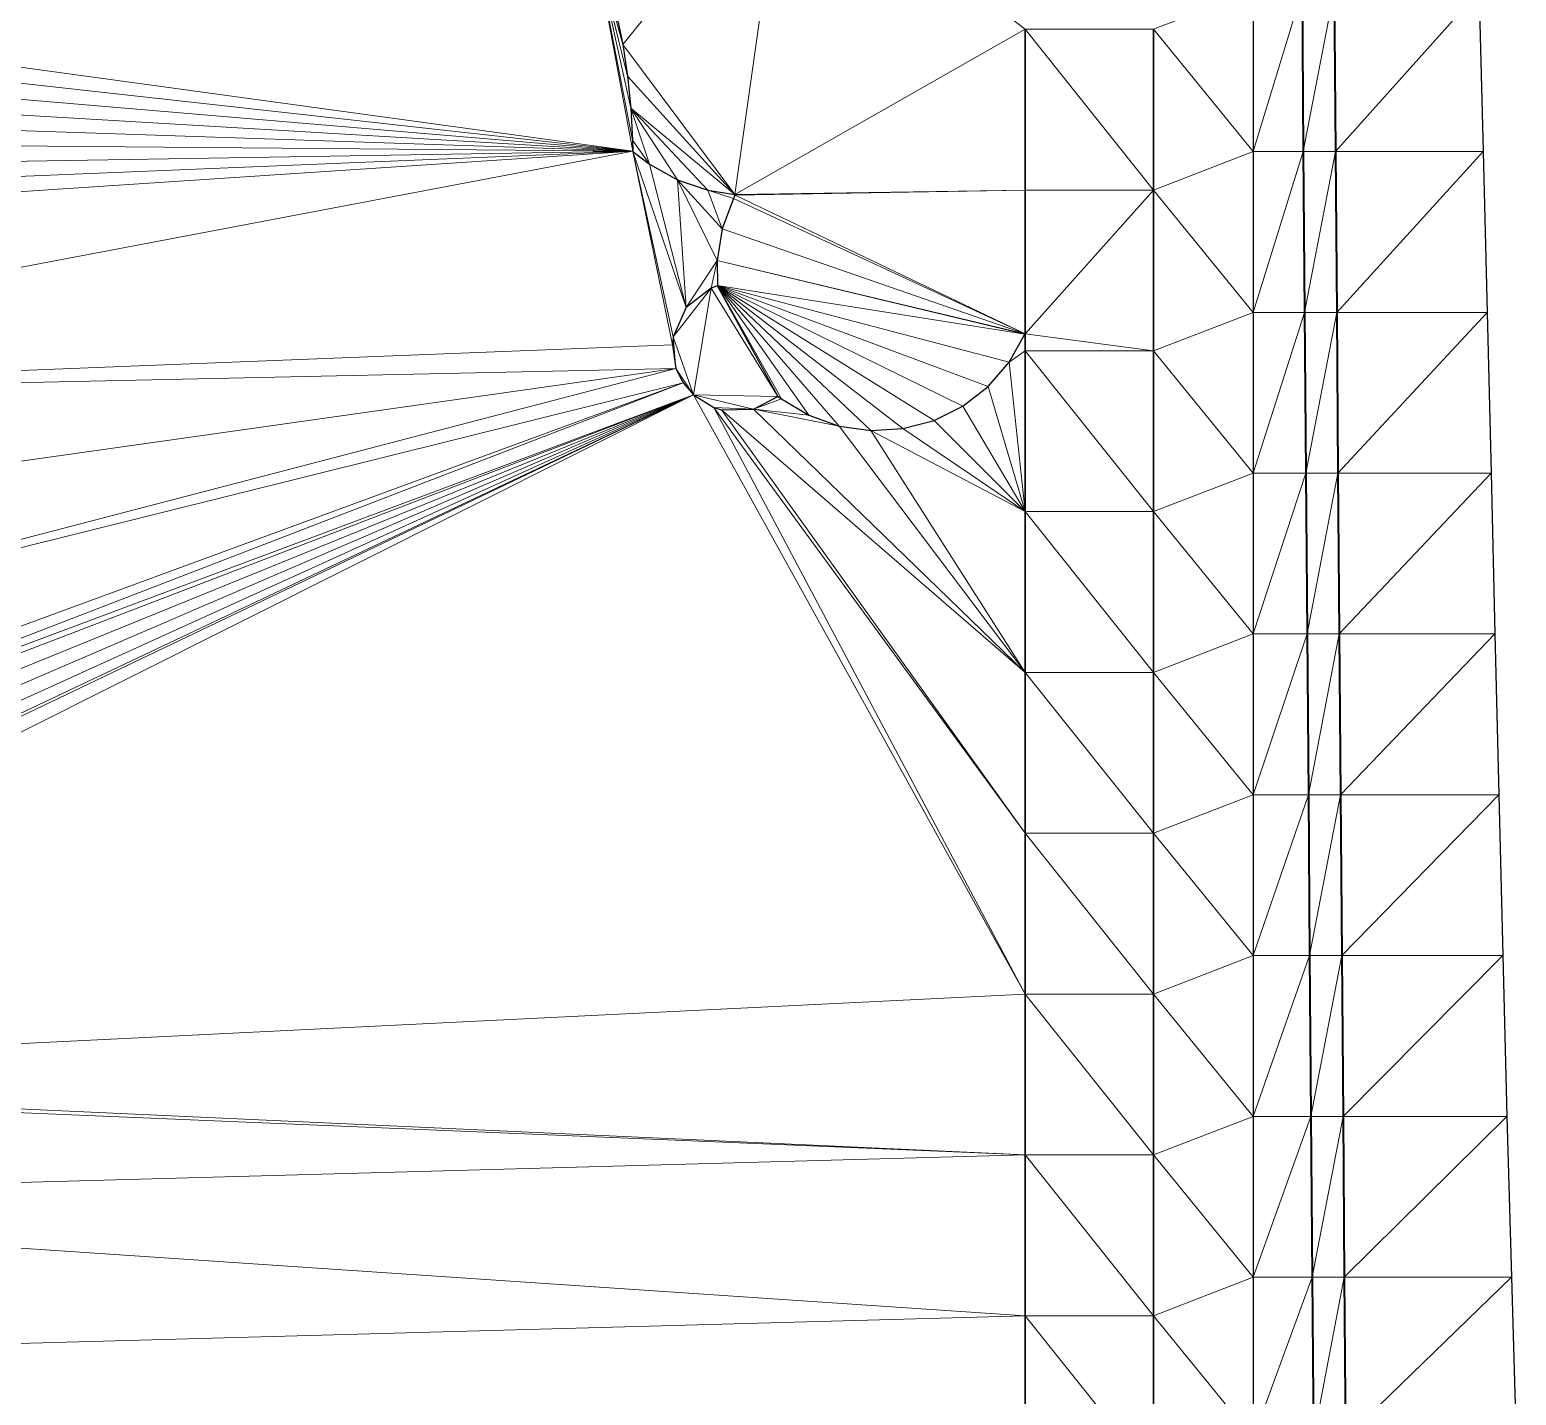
# Model space of a CAD drawing. Header units: metres. Extents: x 246428 to 246884, y 7418966 to 7419490.
# Drawn here: x 246791.67 to 246837.91, y 7419271.14 to 7419313.6 of the extents above; entities that cross this region are included whole.
import ezdxf

# ---------------------------------------------------------------- set-up
doc = ezdxf.new("R2010")
doc.units = ezdxf.units.M
doc.linetypes.add('blank name', pattern=[0])
doc.linetypes.add('HIDDEN', pattern=[9.525, 6.35, -3.175])
doc.layers.add('_12D_UNMAPPED', color=7, linetype='Continuous')
for name, color, linetype, lineweight in [('BATTER', 250, 'HIDDEN', 25), ('DRAINAGE_SWALE', 7, 'CHANNEL_DASHDOT_X4', 40), ('GRADELINES', 250, 'HIDDEN', 25), ('MISC_PATHS', 7, 'Continuous', 35)]:
    doc.layers.add(name, color=color, linetype=linetype, lineweight=lineweight)
doc.styles.get("Standard").update_dxf_attribs({"font": 'romans.shx', "width": 0.65})
doc.linetypes.add('CHANNEL_DASHDOT_X4', pattern='A,6,-1,1,-1,0.004,[">",Standard,S=4,R=0,X=0,Y=-1.7144],0.004,1,-1,6,-1,1,-1', length=20.008)

msp = doc.modelspace()

# ---------------------------------------------------------------- linework, layer by layer
at = {"layer": '_12D_UNMAPPED', "color": 3, "linetype": 'blank name', "lineweight": 0}
for points in [[(246810.113, 7419313.142, 35.815), (246809.911, 7419314.122, 35.818), (246815.138, 7419319.346, 35.897)], [(246813.605, 7419308.472, 35.827), (246810.113, 7419313.142, 35.815), (246815.138, 7419319.346, 35.897)], [(246822.627, 7419313.614, 35.943), (246813.605, 7419308.472, 35.827), (246815.138, 7419319.346, 35.897)], [(246810.425, 7419309.821, 35.802), (246771.563, 7419315.162, 34.978), (246809.189, 7419316.522, 35.823)], [(246810.367, 7419311.16, 35.808), (246810.419, 7419310.161, 35.804), (246809.189, 7419316.522, 35.823)], [(246809.911, 7419314.122, 35.818), (246810.113, 7419313.142, 35.815), (246809.189, 7419316.522, 35.823)], [(246810.265, 7419312.154, 35.812), (246810.367, 7419311.16, 35.808), (246809.189, 7419316.522, 35.823)], [(246810.113, 7419313.142, 35.815), (246810.265, 7419312.154, 35.812), (246809.189, 7419316.522, 35.823)], [(246810.419, 7419310.161, 35.804), (246810.425, 7419309.821, 35.802), (246809.189, 7419316.522, 35.823)], [(246771.281, 7419314.162, 34.973), (246771.563, 7419315.162, 34.978), (246810.425, 7419309.821, 35.802)], [(246826.627, 7419313.614, 35.983), (246829.719, 7419314.81, 35.958), (246829.719, 7419309.81, 35.933)], [(246829.719, 7419309.81, 35.933), (246829.719, 7419314.81, 35.958), (246831.243, 7419314.81, 35.577)], [(246829.719, 7419309.81, 35.933), (246831.243, 7419314.81, 35.577), (246831.282, 7419309.81, 35.542)], [(246831.282, 7419309.81, 35.542), (246831.243, 7419314.81, 35.577), (246832.243, 7419314.81, 35.557)], [(246831.282, 7419309.81, 35.542), (246832.243, 7419314.81, 35.557), (246832.282, 7419309.81, 35.522)], [(246832.282, 7419309.81, 35.522), (246832.243, 7419314.81, 35.557), (246836.751, 7419314.81, 36.684)], [(246832.282, 7419309.81, 35.522), (246836.751, 7419314.81, 36.684), (246836.874, 7419309.81, 36.67)], [(246770.999, 7419313.162, 34.968), (246771.281, 7419314.162, 34.973), (246810.425, 7419309.821, 35.802)], [(246822.627, 7419308.614, 35.918), (246813.605, 7419308.472, 35.827), (246822.627, 7419313.614, 35.943)], [(246826.627, 7419313.614, 35.983), (246826.627, 7419308.614, 35.958), (246822.627, 7419313.614, 35.943)], [(246826.627, 7419308.614, 35.958), (246822.627, 7419308.614, 35.918), (246822.627, 7419313.614, 35.943)], [(246826.627, 7419308.614, 35.958), (246826.627, 7419313.614, 35.983), (246829.719, 7419309.81, 35.933)], [(246770.73, 7419312.162, 34.963), (246770.999, 7419313.162, 34.968), (246810.425, 7419309.821, 35.802)], [(246810.113, 7419313.142, 35.815), (246813.605, 7419308.472, 35.827), (246810.265, 7419312.154, 35.812)], [(246770.51, 7419311.162, 34.957), (246770.73, 7419312.162, 34.963), (246810.425, 7419309.821, 35.802)], [(246810.265, 7419312.154, 35.812), (246813.605, 7419308.472, 35.827), (246810.367, 7419311.16, 35.808)], [(246770.341, 7419310.162, 34.952), (246770.51, 7419311.162, 34.957), (246810.425, 7419309.821, 35.802)], [(246813.605, 7419308.472, 35.827), (246812.761, 7419308.607, 35.819), (246810.367, 7419311.16, 35.808)], [(246810.367, 7419311.16, 35.808), (246810.943, 7419309.415, 35.805), (246810.419, 7419310.161, 35.804)], [(246812.761, 7419308.607, 35.819), (246811.815, 7419308.928, 35.811), (246810.367, 7419311.16, 35.808)], [(246811.815, 7419308.928, 35.811), (246810.943, 7419309.415, 35.805), (246810.367, 7419311.16, 35.808)], [(246770.222, 7419309.162, 34.947), (246770.341, 7419310.162, 34.952), (246810.425, 7419309.821, 35.802)], [(246810.425, 7419309.821, 35.802), (246810.419, 7419310.161, 35.804), (246810.428, 7419309.814, 35.802)], [(246810.419, 7419310.161, 35.804), (246810.943, 7419309.415, 35.805), (246810.428, 7419309.814, 35.802)], [(246811.658, 7419303.805, 35.785), (246770.037, 7419302.162, 34.912), (246810.425, 7419309.821, 35.802)], [(246770.037, 7419302.162, 34.912), (246770.127, 7419307.162, 34.937), (246810.425, 7419309.821, 35.802)], [(246770.127, 7419307.162, 34.937), (246770.15, 7419308.162, 34.942), (246810.425, 7419309.821, 35.802)], [(246770.15, 7419308.162, 34.942), (246770.222, 7419309.162, 34.947), (246810.425, 7419309.821, 35.802)], [(246811.658, 7419303.805, 35.785), (246810.425, 7419309.821, 35.802), (246810.428, 7419309.814, 35.802)], [(246810.943, 7419309.415, 35.805), (246812.082, 7419304.959, 35.794), (246810.428, 7419309.814, 35.802)], [(246812.082, 7419304.959, 35.794), (246811.683, 7419304.053, 35.786), (246810.428, 7419309.814, 35.802)], [(246811.683, 7419304.053, 35.786), (246811.658, 7419303.805, 35.785), (246810.428, 7419309.814, 35.802)], [(246829.719, 7419304.81, 35.908), (246826.627, 7419308.614, 35.958), (246829.719, 7419309.81, 35.933)], [(246829.719, 7419304.81, 35.908), (246829.719, 7419309.81, 35.933), (246831.282, 7419309.81, 35.542)], [(246831.322, 7419304.81, 35.507), (246829.719, 7419304.81, 35.908), (246831.282, 7419309.81, 35.542)], [(246831.322, 7419304.81, 35.507), (246831.282, 7419309.81, 35.542), (246832.282, 7419309.81, 35.522)], [(246832.322, 7419304.81, 35.487), (246831.322, 7419304.81, 35.507), (246832.282, 7419309.81, 35.522)], [(246832.322, 7419304.81, 35.487), (246832.282, 7419309.81, 35.522), (246836.874, 7419309.81, 36.67)], [(246836.997, 7419304.81, 36.656), (246832.322, 7419304.81, 35.487), (246836.874, 7419309.81, 36.67)], [(246810.943, 7419309.415, 35.805), (246811.815, 7419308.928, 35.811), (246812.082, 7419304.959, 35.794)], [(246811.815, 7419308.928, 35.811), (246812.761, 7419308.607, 35.819), (246813.206, 7419307.412, 35.818)], [(246811.815, 7419308.928, 35.811), (246813.206, 7419307.412, 35.818), (246813.048, 7419306.426, 35.811)], [(246812.082, 7419304.959, 35.794), (246811.815, 7419308.928, 35.811), (246813.048, 7419306.426, 35.811)], [(246812.761, 7419308.607, 35.819), (246813.605, 7419308.472, 35.827), (246813.556, 7419308.346, 35.826)], [(246812.761, 7419308.607, 35.819), (246813.556, 7419308.346, 35.826), (246813.206, 7419307.412, 35.818)], [(246813.605, 7419308.472, 35.827), (246822.627, 7419308.614, 35.918), (246813.613, 7419308.458, 35.827)], [(246813.613, 7419308.458, 35.827), (246822.627, 7419308.614, 35.918), (246822.627, 7419304.145, 35.896)], [(246822.627, 7419308.614, 35.918), (246826.627, 7419308.614, 35.958), (246822.627, 7419304.145, 35.896)], [(246826.627, 7419308.614, 35.958), (246826.627, 7419303.614, 35.933), (246822.627, 7419304.145, 35.896)], [(246826.627, 7419308.614, 35.958), (246829.719, 7419304.81, 35.908), (246826.627, 7419303.614, 35.933)], [(246813.206, 7419307.412, 35.818), (246813.556, 7419308.346, 35.826), (246822.627, 7419304.145, 35.896)], [(246813.605, 7419308.472, 35.827), (246813.613, 7419308.458, 35.827), (246813.556, 7419308.346, 35.826)], [(246813.556, 7419308.346, 35.826), (246813.613, 7419308.458, 35.827), (246822.627, 7419304.145, 35.896)], [(246813.048, 7419306.426, 35.811), (246813.206, 7419307.412, 35.818), (246822.627, 7419304.145, 35.896)], [(246812.082, 7419304.959, 35.794), (246813.048, 7419306.426, 35.811), (246812.867, 7419305.562, 35.805)], [(246813.048, 7419306.426, 35.811), (246813.063, 7419305.643, 35.807), (246812.867, 7419305.562, 35.805)], [(246822.621, 7419304.131, 35.895), (246813.048, 7419306.426, 35.811), (246822.627, 7419304.145, 35.896)], [(246813.063, 7419305.643, 35.807), (246813.048, 7419306.426, 35.811), (246822.621, 7419304.131, 35.895)], [(246812.315, 7419302.243, 35.783), (246811.683, 7419304.053, 35.786), (246812.867, 7419305.562, 35.805)], [(246811.683, 7419304.053, 35.786), (246812.082, 7419304.959, 35.794), (246812.867, 7419305.562, 35.805)], [(246812.315, 7419302.243, 35.783), (246812.867, 7419305.562, 35.805), (246814.94, 7419302.197, 35.809)], [(246813.063, 7419305.643, 35.807), (246813.056, 7419305.632, 35.807), (246812.867, 7419305.562, 35.805)], [(246812.867, 7419305.562, 35.805), (246813.056, 7419305.632, 35.807), (246814.94, 7419302.197, 35.809)], [(246813.056, 7419305.632, 35.807), (246813.063, 7419305.643, 35.807), (246814.953, 7419302.198, 35.809)], [(246814.94, 7419302.197, 35.809), (246813.056, 7419305.632, 35.807), (246814.953, 7419302.198, 35.809)], [(246822.133, 7419303.261, 35.886), (246813.063, 7419305.643, 35.807), (246822.621, 7419304.131, 35.895)], [(246815.905, 7419301.61, 35.816), (246813.063, 7419305.643, 35.807), (246816.846, 7419301.276, 35.823)], [(246814.953, 7419302.198, 35.809), (246813.063, 7419305.643, 35.807), (246815.05, 7419302.124, 35.81)], [(246821.481, 7419302.505, 35.876), (246813.063, 7419305.643, 35.807), (246822.133, 7419303.261, 35.886)], [(246815.05, 7419302.124, 35.81), (246813.063, 7419305.643, 35.807), (246815.905, 7419301.61, 35.816)], [(246816.846, 7419301.276, 35.823), (246813.063, 7419305.643, 35.807), (246817.835, 7419301.136, 35.833)], [(246817.835, 7419301.136, 35.833), (246813.063, 7419305.643, 35.807), (246818.831, 7419301.195, 35.843)], [(246818.831, 7419301.195, 35.843), (246813.063, 7419305.643, 35.807), (246819.796, 7419301.451, 35.854)], [(246819.796, 7419301.451, 35.854), (246813.063, 7419305.643, 35.807), (246820.691, 7419301.893, 35.865)], [(246820.691, 7419301.893, 35.865), (246813.063, 7419305.643, 35.807), (246821.481, 7419302.505, 35.876)], [(246826.627, 7419303.614, 35.933), (246829.719, 7419304.81, 35.908), (246829.719, 7419299.81, 35.883)], [(246829.719, 7419299.81, 35.883), (246829.719, 7419304.81, 35.908), (246831.322, 7419304.81, 35.507)], [(246829.719, 7419299.81, 35.883), (246831.322, 7419304.81, 35.507), (246831.361, 7419299.81, 35.472)], [(246831.361, 7419299.81, 35.472), (246831.322, 7419304.81, 35.507), (246832.322, 7419304.81, 35.487)], [(246831.361, 7419299.81, 35.472), (246832.322, 7419304.81, 35.487), (246832.361, 7419299.81, 35.452)], [(246832.361, 7419299.81, 35.452), (246832.322, 7419304.81, 35.487), (246836.997, 7419304.81, 36.656)], [(246832.361, 7419299.81, 35.452), (246836.997, 7419304.81, 36.656), (246837.12, 7419299.81, 36.642)], [(246811.658, 7419303.805, 35.785), (246811.683, 7419304.053, 35.786), (246811.768, 7419303.067, 35.782)], [(246811.768, 7419303.067, 35.782), (246811.683, 7419304.053, 35.786), (246812.315, 7419302.243, 35.783)], [(246822.627, 7419303.614, 35.893), (246822.133, 7419303.261, 35.886), (246822.621, 7419304.131, 35.895)], [(246822.627, 7419303.614, 35.893), (246822.621, 7419304.131, 35.895), (246822.627, 7419304.145, 35.896)], [(246826.627, 7419303.614, 35.933), (246822.627, 7419303.614, 35.893), (246822.627, 7419304.145, 35.896)], [(246770.037, 7419302.162, 34.912), (246811.658, 7419303.805, 35.785), (246811.768, 7419303.067, 35.782)], [(246822.627, 7419303.614, 35.893), (246822.627, 7419298.614, 35.868), (246822.133, 7419303.261, 35.886)], [(246822.627, 7419303.614, 35.893), (246826.627, 7419298.614, 35.908), (246822.627, 7419298.614, 35.868)], [(246826.627, 7419303.614, 35.933), (246826.627, 7419298.614, 35.908), (246822.627, 7419303.614, 35.893)], [(246826.627, 7419298.614, 35.908), (246826.627, 7419303.614, 35.933), (246829.719, 7419299.81, 35.883)], [(246769.954, 7419292.162, 34.862), (246769.995, 7419297.162, 34.887), (246811.768, 7419303.067, 35.782)], [(246769.954, 7419292.162, 34.862), (246811.768, 7419303.067, 35.782), (246811.99, 7419302.621, 35.782)], [(246769.995, 7419297.162, 34.887), (246770.037, 7419302.162, 34.912), (246811.768, 7419303.067, 35.782)], [(246811.99, 7419302.621, 35.782), (246811.768, 7419303.067, 35.782), (246812.315, 7419302.243, 35.783)], [(246822.627, 7419298.614, 35.868), (246821.481, 7419302.505, 35.876), (246822.133, 7419303.261, 35.886)], [(246769.967, 7419286.418, 34.835), (246769.913, 7419287.162, 34.837), (246811.99, 7419302.621, 35.782)], [(246769.913, 7419287.162, 34.837), (246769.954, 7419292.162, 34.862), (246811.99, 7419302.621, 35.782)], [(246769.967, 7419286.418, 34.835), (246811.99, 7419302.621, 35.782), (246812.315, 7419302.243, 35.783)], [(246822.627, 7419283.614, 35.793), (246769.967, 7419281.018, 34.809), (246812.315, 7419302.243, 35.783)], [(246769.967, 7419286.018, 34.833), (246769.967, 7419286.418, 34.835), (246812.315, 7419302.243, 35.783)], [(246769.967, 7419283.018, 34.818), (246769.967, 7419284.018, 34.823), (246812.315, 7419302.243, 35.783)], [(246769.967, 7419281.018, 34.809), (246769.967, 7419282.018, 34.813), (246812.315, 7419302.243, 35.783)], [(246769.967, 7419282.018, 34.813), (246769.967, 7419282.207, 34.814), (246812.315, 7419302.243, 35.783)], [(246769.967, 7419285.018, 34.828), (246769.967, 7419286.018, 34.833), (246812.315, 7419302.243, 35.783)], [(246769.967, 7419284.018, 34.823), (246769.967, 7419285.018, 34.828), (246812.315, 7419302.243, 35.783)], [(246769.967, 7419282.207, 34.814), (246769.967, 7419283.018, 34.818), (246812.315, 7419302.243, 35.783)], [(246814.181, 7419301.799, 35.799), (246812.315, 7419302.243, 35.783), (246814.94, 7419302.197, 35.809)], [(246812.952, 7419301.855, 35.788), (246812.315, 7419302.243, 35.783), (246814.181, 7419301.799, 35.799)], [(246822.627, 7419283.614, 35.793), (246812.315, 7419302.243, 35.783), (246812.952, 7419301.855, 35.788)], [(246814.181, 7419301.799, 35.799), (246814.94, 7419302.197, 35.809), (246815.05, 7419302.124, 35.81)], [(246814.181, 7419301.799, 35.799), (246815.05, 7419302.124, 35.81), (246815.905, 7419301.61, 35.816)], [(246814.94, 7419302.197, 35.809), (246814.953, 7419302.198, 35.809), (246815.05, 7419302.124, 35.81)], [(246822.627, 7419298.614, 35.868), (246820.691, 7419301.893, 35.865), (246821.481, 7419302.505, 35.876)], [(246822.627, 7419288.614, 35.818), (246812.952, 7419301.855, 35.788), (246813.191, 7419301.782, 35.789)], [(246813.191, 7419301.782, 35.789), (246812.952, 7419301.855, 35.788), (246814.181, 7419301.799, 35.799)], [(246822.627, 7419288.614, 35.818), (246822.627, 7419283.614, 35.793), (246812.952, 7419301.855, 35.788)], [(246822.627, 7419293.614, 35.843), (246813.191, 7419301.782, 35.789), (246814.181, 7419301.799, 35.799)], [(246822.627, 7419293.614, 35.843), (246822.627, 7419288.614, 35.818), (246813.191, 7419301.782, 35.789)], [(246822.627, 7419293.614, 35.843), (246814.181, 7419301.799, 35.799), (246816.846, 7419301.276, 35.823)], [(246814.181, 7419301.799, 35.799), (246815.905, 7419301.61, 35.816), (246816.846, 7419301.276, 35.823)], [(246822.627, 7419298.614, 35.868), (246819.796, 7419301.451, 35.854), (246820.691, 7419301.893, 35.865)], [(246822.627, 7419293.614, 35.843), (246816.846, 7419301.276, 35.823), (246817.835, 7419301.136, 35.833)], [(246822.627, 7419298.614, 35.868), (246818.831, 7419301.195, 35.843), (246819.796, 7419301.451, 35.854)], [(246822.627, 7419298.614, 35.868), (246817.835, 7419301.136, 35.833), (246818.831, 7419301.195, 35.843)], [(246822.627, 7419298.614, 35.868), (246822.627, 7419293.614, 35.843), (246817.835, 7419301.136, 35.833)], [(246826.627, 7419298.614, 35.908), (246829.719, 7419299.81, 35.883), (246829.719, 7419294.81, 35.858)], [(246829.719, 7419294.81, 35.858), (246829.719, 7419299.81, 35.883), (246831.361, 7419299.81, 35.472)], [(246829.719, 7419294.81, 35.858), (246831.361, 7419299.81, 35.472), (246831.4, 7419294.81, 35.438)], [(246831.4, 7419294.81, 35.438), (246831.361, 7419299.81, 35.472), (246832.361, 7419299.81, 35.452)], [(246831.4, 7419294.81, 35.438), (246832.361, 7419299.81, 35.452), (246832.4, 7419294.81, 35.418)], [(246832.4, 7419294.81, 35.418), (246832.361, 7419299.81, 35.452), (246837.12, 7419299.81, 36.642)], [(246832.4, 7419294.81, 35.418), (246837.12, 7419299.81, 36.642), (246837.244, 7419294.81, 36.628)], [(246826.627, 7419298.614, 35.908), (246826.627, 7419293.614, 35.883), (246822.627, 7419298.614, 35.868)], [(246822.627, 7419298.614, 35.868), (246826.627, 7419293.614, 35.883), (246822.627, 7419293.614, 35.843)], [(246826.627, 7419293.614, 35.883), (246826.627, 7419298.614, 35.908), (246829.719, 7419294.81, 35.858)], [(246829.719, 7419289.81, 35.833), (246826.627, 7419293.614, 35.883), (246829.719, 7419294.81, 35.858)], [(246829.719, 7419289.81, 35.833), (246829.719, 7419294.81, 35.858), (246831.4, 7419294.81, 35.438)], [(246831.44, 7419289.81, 35.403), (246829.719, 7419289.81, 35.833), (246831.4, 7419294.81, 35.438)], [(246831.44, 7419289.81, 35.403), (246831.4, 7419294.81, 35.438), (246832.4, 7419294.81, 35.418)], [(246832.44, 7419289.81, 35.383), (246831.44, 7419289.81, 35.403), (246832.4, 7419294.81, 35.418)], [(246832.44, 7419289.81, 35.383), (246832.4, 7419294.81, 35.418), (246837.244, 7419294.81, 36.628)], [(246837.367, 7419289.81, 36.614), (246832.44, 7419289.81, 35.383), (246837.244, 7419294.81, 36.628)], [(246826.627, 7419293.614, 35.883), (246826.627, 7419288.614, 35.858), (246822.627, 7419293.614, 35.843)], [(246826.627, 7419288.614, 35.858), (246822.627, 7419288.614, 35.818), (246822.627, 7419293.614, 35.843)], [(246829.719, 7419289.81, 35.833), (246826.627, 7419288.614, 35.858), (246826.627, 7419293.614, 35.883)], [(246826.627, 7419288.614, 35.858), (246829.719, 7419289.81, 35.833), (246829.719, 7419284.81, 35.808)], [(246829.719, 7419284.81, 35.808), (246829.719, 7419289.81, 35.833), (246831.44, 7419289.81, 35.403)], [(246829.719, 7419284.81, 35.808), (246831.44, 7419289.81, 35.403), (246831.479, 7419284.81, 35.368)], [(246831.479, 7419284.81, 35.368), (246831.44, 7419289.81, 35.403), (246832.44, 7419289.81, 35.383)], [(246831.479, 7419284.81, 35.368), (246832.44, 7419289.81, 35.383), (246832.479, 7419284.81, 35.348)], [(246832.479, 7419284.81, 35.348), (246832.44, 7419289.81, 35.383), (246837.367, 7419289.81, 36.614)], [(246832.479, 7419284.81, 35.348), (246837.367, 7419289.81, 36.614), (246837.49, 7419284.81, 36.601)], [(246826.627, 7419288.614, 35.858), (246826.627, 7419283.614, 35.833), (246822.627, 7419288.614, 35.818)], [(246822.627, 7419288.614, 35.818), (246826.627, 7419283.614, 35.833), (246822.627, 7419283.614, 35.793)], [(246826.627, 7419283.614, 35.833), (246826.627, 7419288.614, 35.858), (246829.719, 7419284.81, 35.808)], [(246826.627, 7419283.614, 35.833), (246829.719, 7419284.81, 35.808), (246829.719, 7419279.81, 35.783)], [(246829.719, 7419279.81, 35.783), (246829.719, 7419284.81, 35.808), (246831.479, 7419284.81, 35.368)], [(246829.719, 7419279.81, 35.783), (246831.479, 7419284.81, 35.368), (246831.519, 7419279.81, 35.333)], [(246831.519, 7419279.81, 35.333), (246831.479, 7419284.81, 35.368), (246832.479, 7419284.81, 35.348)], [(246831.519, 7419279.81, 35.333), (246832.479, 7419284.81, 35.348), (246832.519, 7419279.81, 35.313)], [(246832.519, 7419279.81, 35.313), (246832.479, 7419284.81, 35.348), (246837.49, 7419284.81, 36.601)], [(246832.519, 7419279.81, 35.313), (246837.49, 7419284.81, 36.601), (246837.613, 7419279.81, 36.587)], [(246769.967, 7419281.018, 34.809), (246822.627, 7419283.614, 35.793), (246822.627, 7419278.614, 35.768)], [(246822.627, 7419283.614, 35.793), (246826.627, 7419278.614, 35.808), (246822.627, 7419278.614, 35.768)], [(246826.627, 7419283.614, 35.833), (246826.627, 7419278.614, 35.808), (246822.627, 7419283.614, 35.793)], [(246826.627, 7419278.614, 35.808), (246826.627, 7419283.614, 35.833), (246829.719, 7419279.81, 35.783)], [(246769.967, 7419280.818, 34.808), (246769.967, 7419281.018, 34.809), (246822.627, 7419278.614, 35.768)], [(246769.83, 7419277.162, 34.787), (246769.967, 7419280.818, 34.808), (246822.627, 7419278.614, 35.768)], [(246829.719, 7419274.81, 35.758), (246826.627, 7419278.614, 35.808), (246829.719, 7419279.81, 35.783)], [(246829.719, 7419274.81, 35.758), (246829.719, 7419279.81, 35.783), (246831.519, 7419279.81, 35.333)], [(246831.558, 7419274.81, 35.298), (246829.719, 7419274.81, 35.758), (246831.519, 7419279.81, 35.333)], [(246831.558, 7419274.81, 35.298), (246831.519, 7419279.81, 35.333), (246832.519, 7419279.81, 35.313)], [(246832.558, 7419274.81, 35.278), (246831.558, 7419274.81, 35.298), (246832.519, 7419279.81, 35.313)], [(246832.558, 7419274.81, 35.278), (246832.519, 7419279.81, 35.313), (246837.613, 7419279.81, 36.587)], [(246837.758, 7419274.81, 36.578), (246832.558, 7419274.81, 35.278), (246837.613, 7419279.81, 36.587)], [(246822.627, 7419273.614, 35.743), (246769.83, 7419277.162, 34.787), (246822.627, 7419278.614, 35.768)], [(246826.627, 7419278.614, 35.808), (246826.627, 7419273.614, 35.783), (246822.627, 7419278.614, 35.768)], [(246826.627, 7419273.614, 35.783), (246822.627, 7419273.614, 35.743), (246822.627, 7419278.614, 35.768)], [(246829.719, 7419274.81, 35.758), (246826.627, 7419273.614, 35.783), (246826.627, 7419278.614, 35.808)], [(246822.627, 7419273.614, 35.743), (246769.788, 7419272.162, 34.762), (246769.83, 7419277.162, 34.787)], [(246826.627, 7419273.614, 35.783), (246829.719, 7419274.81, 35.758), (246829.719, 7419269.81, 35.733)], [(246829.719, 7419269.81, 35.733), (246829.719, 7419274.81, 35.758), (246831.558, 7419274.81, 35.298)], [(246829.719, 7419269.81, 35.733), (246831.558, 7419274.81, 35.298), (246831.598, 7419269.81, 35.263)], [(246831.598, 7419269.81, 35.263), (246831.558, 7419274.81, 35.298), (246832.558, 7419274.81, 35.278)], [(246831.598, 7419269.81, 35.263), (246832.558, 7419274.81, 35.278), (246832.598, 7419269.81, 35.243)], [(246832.598, 7419269.81, 35.243), (246832.558, 7419274.81, 35.278), (246837.758, 7419274.81, 36.578)], [(246832.598, 7419269.81, 35.243), (246837.758, 7419274.81, 36.578), (246837.906, 7419269.81, 36.57)], [(246769.788, 7419272.162, 34.762), (246822.627, 7419273.614, 35.743), (246822.627, 7419268.614, 35.718)], [(246826.627, 7419273.614, 35.783), (246826.627, 7419268.614, 35.758), (246822.627, 7419273.614, 35.743)], [(246822.627, 7419273.614, 35.743), (246826.627, 7419268.614, 35.758), (246822.627, 7419268.614, 35.718)], [(246826.627, 7419268.614, 35.758), (246826.627, 7419273.614, 35.783), (246829.719, 7419269.81, 35.733)], [(246769.747, 7419267.162, 34.737), (246769.788, 7419272.162, 34.762), (246822.627, 7419268.614, 35.718)]]:
    msp.add_3dface(points, dxfattribs=at)
at = {"layer": 'BATTER'}
for points in [[(246829.719, 7419314.81, 35.958), (246829.719, 7419309.81, 35.933), (246829.719, 7419304.81, 35.908), (246829.719, 7419299.81, 35.883), (246829.719, 7419294.81, 35.858), (246829.719, 7419289.81, 35.833), (246829.719, 7419284.81, 35.808), (246829.719, 7419279.81, 35.783), (246829.719, 7419274.81, 35.758), (246829.719, 7419269.81, 35.733)], [(246836.751, 7419314.81, 36.684), (246836.874, 7419309.81, 36.67), (246836.997, 7419304.81, 36.656), (246837.12, 7419299.81, 36.642), (246837.244, 7419294.81, 36.628), (246837.367, 7419289.81, 36.614), (246837.49, 7419284.81, 36.601), (246837.613, 7419279.81, 36.587), (246837.758, 7419274.81, 36.578), (246837.906, 7419269.81, 36.57)]]:
    msp.add_polyline3d(points, dxfattribs=at)
at = {"layer": 'DRAINAGE_SWALE'}
for points in [[(246831.243, 7419314.81, 35.577), (246831.282, 7419309.81, 35.542), (246831.322, 7419304.81, 35.507), (246831.361, 7419299.81, 35.472), (246831.4, 7419294.81, 35.438), (246831.44, 7419289.81, 35.403), (246831.479, 7419284.81, 35.368), (246831.519, 7419279.81, 35.333), (246831.558, 7419274.81, 35.298), (246831.598, 7419269.81, 35.263)], [(246832.243, 7419314.81, 35.557), (246832.282, 7419309.81, 35.522), (246832.322, 7419304.81, 35.487), (246832.361, 7419299.81, 35.452), (246832.4, 7419294.81, 35.418), (246832.44, 7419289.81, 35.383), (246832.479, 7419284.81, 35.348), (246832.519, 7419279.81, 35.313), (246832.558, 7419274.81, 35.278), (246832.598, 7419269.81, 35.243)]]:
    msp.add_polyline3d(points, dxfattribs=at)
at = {"layer": 'GRADELINES'}
msp.add_polyline3d([(246809.911, 7419314.122, 35.818), (246810.113, 7419313.142, 35.815), (246810.113, 7419313.142, 35.815), (246810.265, 7419312.154, 35.812), (246810.265, 7419312.154, 35.812), (246810.367, 7419311.16, 35.808), (246810.367, 7419311.16, 35.808), (246810.419, 7419310.161, 35.804), (246810.419, 7419310.161, 35.804), (246810.425, 7419309.821, 35.802), (246810.425, 7419309.821, 35.802), (246810.425, 7419309.821, 35.802), (246810.428, 7419309.814, 35.802), (246810.428, 7419309.814, 35.802), (246810.428, 7419309.814, 35.802), (246810.943, 7419309.415, 35.805), (246810.943, 7419309.415, 35.805), (246811.815, 7419308.928, 35.811), (246811.815, 7419308.928, 35.811), (246812.761, 7419308.607, 35.819), (246812.761, 7419308.607, 35.819), (246813.605, 7419308.472, 35.827), (246813.605, 7419308.472, 35.827), (246813.605, 7419308.472, 35.827), (246813.613, 7419308.458, 35.827), (246813.613, 7419308.458, 35.827), (246813.613, 7419308.458, 35.827), (246813.556, 7419308.346, 35.826), (246813.556, 7419308.346, 35.826), (246813.206, 7419307.412, 35.818), (246813.206, 7419307.412, 35.818), (246813.048, 7419306.426, 35.811), (246813.048, 7419306.426, 35.811), (246813.063, 7419305.643, 35.807), (246813.063, 7419305.643, 35.807), (246813.063, 7419305.643, 35.807), (246813.056, 7419305.632, 35.807), (246813.056, 7419305.632, 35.807), (246813.056, 7419305.632, 35.807), (246812.867, 7419305.562, 35.805), (246812.867, 7419305.562, 35.805), (246812.082, 7419304.959, 35.794), (246812.082, 7419304.959, 35.794), (246811.683, 7419304.053, 35.786), (246811.683, 7419304.053, 35.786), (246811.658, 7419303.805, 35.785), (246811.768, 7419303.067, 35.782), (246811.768, 7419303.067, 35.782), (246811.99, 7419302.621, 35.782), (246812.315, 7419302.243, 35.783), (246812.315, 7419302.243, 35.783), (246812.952, 7419301.855, 35.788), (246813.191, 7419301.782, 35.789), (246813.191, 7419301.782, 35.789), (246814.181, 7419301.799, 35.799), (246814.181, 7419301.799, 35.799), (246814.94, 7419302.197, 35.809), (246814.94, 7419302.197, 35.809), (246814.94, 7419302.197, 35.809), (246814.953, 7419302.198, 35.809), (246814.953, 7419302.198, 35.809), (246814.953, 7419302.198, 35.809), (246815.05, 7419302.124, 35.81), (246815.05, 7419302.124, 35.81), (246815.905, 7419301.61, 35.816), (246815.905, 7419301.61, 35.816), (246816.846, 7419301.276, 35.823), (246816.846, 7419301.276, 35.823), (246817.835, 7419301.136, 35.833), (246817.835, 7419301.136, 35.833), (246818.831, 7419301.195, 35.843), (246818.831, 7419301.195, 35.843), (246819.796, 7419301.451, 35.854), (246819.796, 7419301.451, 35.854), (246820.691, 7419301.893, 35.865), (246820.691, 7419301.893, 35.865), (246821.481, 7419302.505, 35.876), (246821.481, 7419302.505, 35.876), (246822.133, 7419303.261, 35.886), (246822.133, 7419303.261, 35.886), (246822.621, 7419304.131, 35.895), (246822.621, 7419304.131, 35.895), (246822.627, 7419304.145, 35.896)], dxfattribs=at)
at = {"layer": 'MISC_PATHS'}
for points in [[(246822.627, 7419313.614, 35.943), (246822.627, 7419308.614, 35.918), (246822.627, 7419303.614, 35.893), (246822.627, 7419298.614, 35.868), (246822.627, 7419293.614, 35.843), (246822.627, 7419288.614, 35.818), (246822.627, 7419283.614, 35.793), (246822.627, 7419278.614, 35.768), (246822.627, 7419273.614, 35.743), (246822.627, 7419268.614, 35.718), (246822.627, 7419263.614, 35.693), (246822.627, 7419258.614, 35.668), (246822.627, 7419253.614, 35.643), (246822.627, 7419248.614, 35.618), (246822.627, 7419246.11, 35.605), (246822.627, 7419246.11, 35.605)], [(246826.627, 7419313.614, 35.983), (246826.627, 7419308.614, 35.958), (246826.627, 7419303.614, 35.933), (246826.627, 7419298.614, 35.908), (246826.627, 7419293.614, 35.883), (246826.627, 7419288.614, 35.858), (246826.627, 7419283.614, 35.833), (246826.627, 7419278.614, 35.808), (246826.627, 7419273.614, 35.783), (246826.627, 7419268.614, 35.758), (246826.627, 7419263.614, 35.733), (246826.627, 7419258.614, 35.708), (246826.627, 7419253.614, 35.683), (246826.627, 7419248.614, 35.658), (246826.627, 7419246.11, 35.645), (246826.627, 7419246.11, 35.645)]]:
    msp.add_polyline3d(points, dxfattribs=at)

doc.saveas('drawing.dxf')
